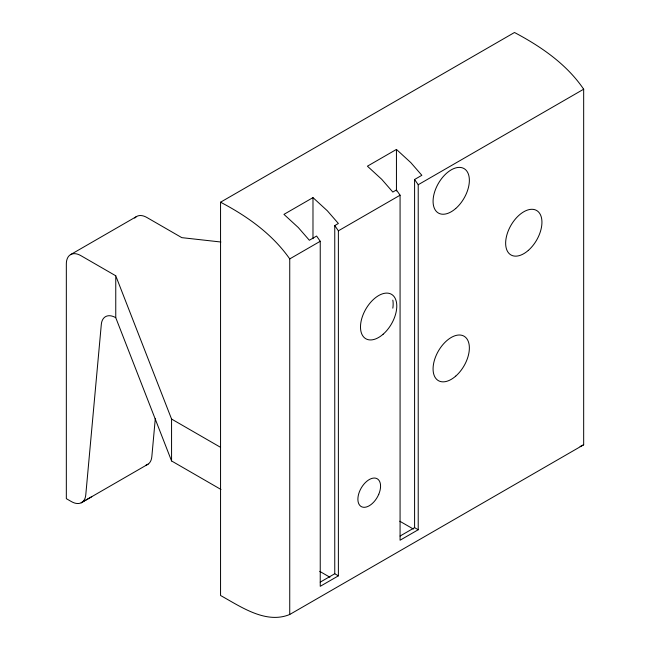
<?xml version="1.0" encoding="UTF-8"?>
<svg xmlns="http://www.w3.org/2000/svg" width="650" height="650" viewBox="0 0 650 650"><rect width="100%" height="100%" fill="white"/><g stroke="black" fill="none" stroke-linecap="round" stroke-linejoin="round"><path stroke-width="0.97" d="M155.301 418.592L151.832 456.666A20.532 11.854 60 0 1 146.047 465.116M148.119 464.149L81.169 502.808L91.731 496.722M70.476 254.678L136.63 216.482M220.553 202.207L514.491 32.5C540.938 46.491 566.654 64.098 583.668 89.204L583.668 444.787L289.738 614.486C265.858 624.414 240.727 606.637 220.553 595.497L220.553 202.207C247.171 216.166 272.309 234 289.738 258.903L289.738 614.486M312.983 197.616L283.952 214.37L298.293 227.541L309.351 240.248L316.615 236.056L320.239 241.288L320.239 586.316L338.382 575.843L338.382 230.815L334.758 225.582L338.382 223.486L327.324 210.779L312.983 197.616L312.983 238.704M396.443 149.427L367.412 166.189L381.761 179.351L392.819 192.059L396.443 189.963L400.075 195.203L400.075 540.223L418.218 529.75L418.218 184.722L414.594 179.489L421.85 175.297L410.792 162.589L396.443 149.427L396.443 190.97M289.738 258.903L320.239 241.288M338.382 230.815L400.075 195.203M418.218 184.722L583.668 89.204M320.239 582.132L334.758 573.747L338.382 575.843M400.075 536.039L414.594 527.654L418.218 529.75M580.101 446.534L583.668 444.787M220.911 242.019L181.805 237.648L146.9 217.498A20.532 11.854 60 0 0 134.745 218.075M115.757 275.787L80.844 255.629A20.532 11.854 60 0 0 66.332 264.014L66.332 498.664L71.337 501.556A20.524 11.854 60 0 0 85.784 494.804L101.311 324.447A20.532 11.854 60 0 1 115.757 317.688L115.757 275.787L171.567 419.047L171.567 460.956L220.976 489.483M399.831 521.235L413.384 529.051M171.567 419.047L220.48 447.289M319.759 571.374L329.916 577.241M115.757 317.688L171.567 460.956M414.594 179.489L414.594 527.654M334.758 225.582L334.758 573.747M392.819 300.121A25.659 14.812 -60 0 1 392.819 308.173M378.739 494.325L378.609 494.626A16.039 9.263 -60 0 1 359.052 504.335A16.039 9.263 -60 0 1 369.907 479.212A16.039 9.263 -60 0 1 378.739 494.325M455.731 208.504A25.659 14.812 -60 0 0 464.181 168.667A25.659 14.812 -60 0 0 433.745 195.268A25.659 14.812 -60 0 0 455.731 208.504M455.731 376.114A25.659 14.812 -60 0 0 464.181 336.277A25.659 14.812 -60 0 0 433.745 362.879A25.659 14.812 -60 0 0 455.731 376.114M528.312 250.404A25.659 14.812 -60 0 0 536.762 210.576A25.659 14.812 -60 0 0 506.317 237.177A25.659 14.812 -60 0 0 528.312 250.404M383.151 334.206A25.659 14.812 -60 0 0 391.601 294.377A25.659 14.812 -60 0 0 361.164 320.978A25.659 14.812 -60 0 0 383.151 334.206"/></g></svg>
